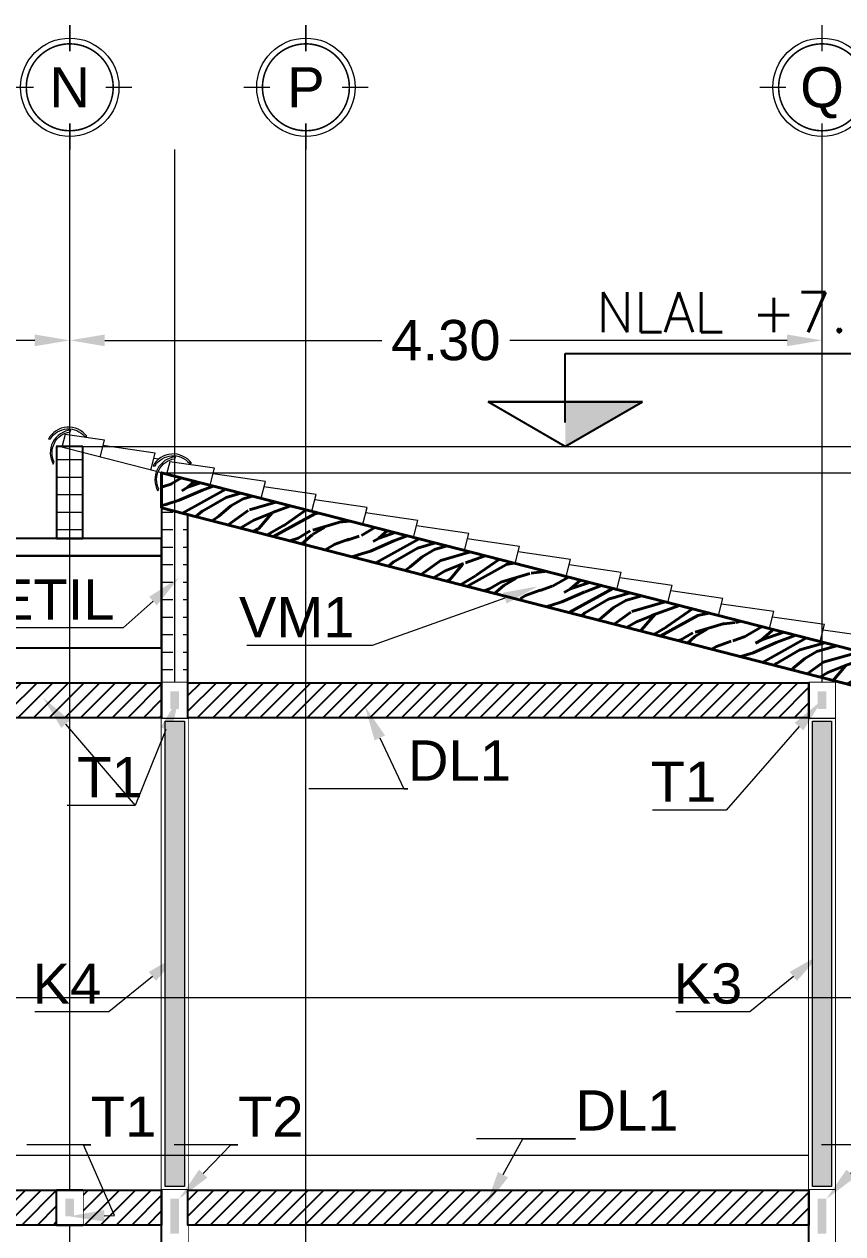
# Model space of a CAD drawing. Header units: metres. Extents: x 14 to 161, y 5 to 309.
# Drawn here: x 125.81 to 130.49, y 77.07 to 83.99 of the extents above; entities that cross this region are included whole.
import ezdxf
from ezdxf import colors
from ezdxf.entities.mleader import LeaderData, LeaderLine
from ezdxf.enums import TextEntityAlignment as Align
from ezdxf.math import Vec2, Vec3

# ---------------------------------------------------------------- set-up
doc = ezdxf.new("R2010")
doc.units = ezdxf.units.M
doc.set_wipeout_variables(frame=1)
doc.header["$PDMODE"] = 35
for name, pattern in [('ACAD_ISO04W100', [30, 24, -3, 0, -3]), ('CENTRO2', [0.8999999999999999, 0.6, -0.1, 0.1, -0.1]), ('HIDDEN2', [4.762499999999999, 3.175, -1.5875])]:
    doc.linetypes.add(name, pattern=pattern)
for name, color, linetype, lineweight in [('A-Acabados arquitectonicos', 254, 'Continuous', 20), ('E-Burbuja eje', 5, 'Continuous', 15), ('E-Castillos', 3, 'Continuous', 5), ('E-Ejes', 1, 'CENTRO2', 9), ('E-Hatch', 1, 'Continuous', 5), ('E-Textos', 3, 'Continuous', 15), ('E-Viga de Madera1', 3, 'ACAD_ISO04W100', 40)]:
    doc.layers.add(name, color=color, linetype=linetype, lineweight=lineweight)
for name, color, linetype in [('E-Cotas', 2, 'Continuous'), ('E-Dala', 3, 'Continuous'), ('E-Trabe', 4, 'Continuous'), ('E-Trabe 2', 6, 'Continuous')]:
    doc.layers.add(name, color=color, linetype=linetype)
doc.layers.add('E-Pretil', color=7, linetype='HIDDEN2', true_color=0xd6d6d6)
doc.styles.add('ARIAL', font='arial.ttf')
doc.styles.add('ASHADE', font='simplex.shx')
doc.styles.add('General', font='arial.ttf', dxfattribs={"height": 2.3})
doc.dimstyles.new('Generales', dxfattribs={"dimscale": 0, "dimtxt": 2.3, "dimasz": 2, "dimexe": 1.25, "dimexo": 0.625, "dimtad": 0, "dimtih": 1, "dimtoh": 1, "dimzin": 1, "dimdsep": 46, "dimtxsty": 'General', "dimcen": 2, "dimclrd": 2, "dimclre": 2, "dimclrt": 3, "dimadec": 0, "dimazin": 0, "dimtfac": 1, "dimtmove": 0, "dimatfit": 3, "dimfxl": 1, "dimlwd": 13, "dimlwe": 13, "dimarcsym": 0})
pattern_1 = [(45, (0, 0), (-0.04490128060534577, 0.04490128060534577), [])]
pattern_2 = [(0, (0, 0), (0, 0.1), [0.48, -0.06, 0.12, -0.06])]

# ---------------------------------------------------------------- blocks, each defined once
blk = doc.blocks.new('k-burb-colmn')
at = {"const_width": 0.00024}
for points in [[(0, 0.0054999999999996), (0, 0.0095)], [(0, 0.0054999999999996), (0, 0.0095)], [(-0.0054999999999994, -2e-16), (-0.0094999999999997, -2e-16)], [(-0.0054999999999994, -2e-16), (-0.0094999999999997, -2e-16)], [(0.0054999999999995, -2e-16), (0.0094999999999997, -2e-16)], [(0.0054999999999995, -2e-16), (0.0094999999999997, -2e-16)], [(0, -0.0054999999999996), (0, -0.0094999999999998)], [(0, -0.0054999999999996), (0, -0.0094999999999998)]]:
    blk.add_lwpolyline(points, dxfattribs=at)
blk.add_lwpolyline([(-0.0066250000000001, 0, 1), (0.0066250000000002, 0, 1)], format="xyb", close=True, dxfattribs=at)
blk.add_lwpolyline([(-0.0066250000000001, 0, 1), (0.0066250000000002, 0, 1)], format="xyb", close=True, dxfattribs=at)
at = {"linetype": 'Continuous'}
blk.add_circle((0, 0), 0.0075, dxfattribs=at)
blk.add_circle((0, 0), 0.0075, dxfattribs=at)
at = {"color": 2, "style": 'ARIAL'}
blk.add_attdef('NUM', text='', height=0.023, dxfattribs=at).set_placement((0.001240419271051646, 7.585550968140786e-05), align=Align.MIDDLE_CENTER)
blk = doc.blocks.new('*U948')
at = {"layer": 'E-Castillos'}
blk.add_lwpolyline([(-0.07509993571125051, -2.625000000000028), (-0.07509993571125051, 0.07499999999998863), (0.07490006428872675, 0.07499999999998863), (0.07490006428872675, -2.625000000000028), (-0.07509993571125051, -2.625000000000028)], dxfattribs=at)
blk.add_wipeout([(-0.07509993571125051, -2.625000000000028), (0.07490006428872675, -2.625000000000028), (0.07490006428872675, 0.07499999999998774), (-0.07509993571125051, 0.07499999999998774)])
at = {"layer": 'E-Hatch'}
h = blk.add_hatch(color=1, dxfattribs=at)
h.dxf.hatch_style = 1
h.paths.add_polyline_path([(-0.05509993571125051, -2.605000000000028), (-0.05509993571125051, 0.05499999999998864), (0.05490006428872676, 0.05499999999998863), (0.05490006428872676, -2.605000000000028)])
at = {"layer": 'E-Castillos'}
blk.add_lwpolyline([(-0.05509993571125051, -2.605000000000028), (-0.05509993571125051, 0.05499999999998864), (0.05490006428872676, 0.05499999999998863), (0.05490006428872676, -2.605000000000028)], close=True, dxfattribs=at)
blk = doc.blocks.new('*U825')
for points in [[(-0.2999999999999972, -0.07500000000000373), (0, -0.07500000000000373), (0, 0.07500000000000195), (-0.2999999999999972, 0.07500000000000195)], [(-0.2499999999999922, -0.02500000000000593), (-0.05000000000000493, -0.02500000000000593), (-0.05000000000000493, 0.02500000000000415), (-0.2499999999999922, 0.02500000000000415)]]:
    blk.add_lwpolyline(points, close=True)
blk.add_wipeout([(-0.2999999999999972, -0.07500000000000384), (-2.7755575615628914e-17, -0.07500000000000384), (-2.7755575615628914e-17, 0.07500000000000273), (-0.2999999999999972, 0.07500000000000273)])
at = {"linetype": 'ByBlock'}
h = blk.add_hatch(color=256, dxfattribs=at)
h.dxf.hatch_style = 1
h.paths.add_polyline_path([(-0.2499999999999922, 0.02500000000000415), (-0.2499999999999922, -0.02500000000000593), (-0.05000000000000493, -0.02500000000000593), (-0.05000000000000493, 0.02500000000000415)])
blk.add_line((-0.2999999999999972, 0.07500000000000284), (0, 0.07500000000000284))
blk = doc.blocks.new('*U824')
for points in [[(-0.1999999999999993, -0.07500000000000373), (0, -0.07500000000000373), (0, 0.07500000000000195), (-0.1999999999999993, 0.07500000000000195)], [(-0.1499999999999944, -0.02500000000000593), (-0.05000000000000493, -0.02500000000000593), (-0.05000000000000493, 0.02500000000000415), (-0.1499999999999944, 0.02500000000000415)]]:
    blk.add_lwpolyline(points, close=True)
blk.add_wipeout([(-0.1999999999999993, -0.07500000000000384), (-2.7755575615628914e-17, -0.07500000000000384), (-2.7755575615628914e-17, 0.07500000000000268), (-0.1999999999999993, 0.07500000000000268)])
at = {"linetype": 'ByBlock'}
h = blk.add_hatch(color=256, dxfattribs=at)
h.dxf.hatch_style = 1
h.paths.add_polyline_path([(-0.1499999999999944, 0.02500000000000415), (-0.1499999999999944, -0.02500000000000593), (-0.05000000000000496, -0.02500000000000593), (-0.05000000000000496, 0.02500000000000415)])
blk.add_line((-0.1999999999999993, 0.07500000000000284), (0, 0.07500000000000284))
blk = doc.blocks.new('*U960')
at = {"layer": 'E-Cotas', "color": 2}
for p, q in [((-3.830894712564259e-08, 5.328313049120647), (22.661444722801, 5.328313286776898)), ((3.059236173055247e-09, 1.383696414721948), (-3.830894712564259e-08, 5.328313049120647)), ((4.417412672328866, 2.550394453060366), (-4.417412699994528, 2.550394360407338)), ((-4.417412699994528, 2.550394360407338), (4.417412672328866, 2.550394453060366)), ((1.7570407253616e-08, 2.054315786225404e-09), (-4.417412699994528, 2.550394360407338)), ((-1.036926988717823e-08, -7.258910252939779e-09), (-4.196640596182626, 2.422931515564319)), ((1.7570407253616e-08, 2.054315786225404e-09), (4.417412672328866, 2.550394453060366)), ((1.7570407253616e-08, 2.054315786225404e-09), (4.417412672328866, 2.550394453060366))]:
    blk.add_line(p, q, dxfattribs=at)
blk.add_solid([(4.417412672328866, 2.550394453060366), (-9.17621808297751e-09, 2.550394406733853), (4.417412672328866, 2.550394453060366), (1.7570407253616e-08, 2.054315786225404e-09)], dxfattribs=at)
at = {"layer": 'E-Textos', "color": 3, "ltscale": 0.5, "style": 'ASHADE'}
blk.add_attdef('NLAL', (1.762414649488218, 6.532094913496568, -0.2012455378280725), '', height=2.3, rotation=6.008751896047215e-07, dxfattribs=at)
blk = doc.blocks.new('*D969')
at = {"layer": 'Defpoints', "color": 0, "ltscale": 0.5, "transparency": 16777216}
for p in [(126.0713769425706, 82.18149732518032), (123.3713769425706, 81.42428206499594), (126.0713769425706, 81.42428206499594)]:
    blk.add_point(p, dxfattribs=at)
at = {"layer": 'E-Cotas', "color": 2, "linetype": 'Continuous', "lineweight": 13, "ltscale": 0.5, "transparency": 16777216}
for p, q in [((123.3713769425706, 81.48678206499594), (123.3713769425706, 82.30649732518032)), ((126.0713769425706, 81.48678206499594), (126.0713769425706, 82.30649732518032)), ((123.5713769425706, 82.18149732518032), (124.3585904487098, 82.18149732518032)), ((125.8713769425706, 82.18149732518032), (125.0841634364315, 82.18149732518032))]:
    blk.add_line(p, q, dxfattribs=at)
at = {"layer": 'E-Cotas', "color": 2, "ltscale": 0.5, "transparency": 16777216}
for points in [[(123.5713769425706, 82.21483065851365), (123.5713769425706, 82.14816399184699), (123.3713769425706, 82.18149732518032)], [(125.8713769425706, 82.21483065851365), (125.8713769425706, 82.14816399184699), (126.0713769425706, 82.18149732518032)]]:
    blk.add_solid(points, dxfattribs=at)
at = {"layer": 'E-Cotas', "color": 3, "ltscale": 0.5, "transparency": 16777216, "insert": (124.7213769425706, 82.18149732518032), "char_height": 0.23, "attachment_point": 5, "style": 'General'}
blk.add_mtext('2.70', dxfattribs=at)
blk = doc.blocks.new('*D970')
at = {"layer": 'Defpoints', "color": 0, "ltscale": 0.5, "transparency": 16777216}
for p in [(130.3713769425706, 82.18149732518032), (126.0713769425706, 81.42428206499594), (130.3713769425706, 81.42428206499594)]:
    blk.add_point(p, dxfattribs=at)
at = {"layer": 'E-Cotas', "color": 2, "linetype": 'Continuous', "lineweight": 13, "ltscale": 0.5, "transparency": 16777216}
for p, q in [((126.0713769425706, 81.48678206499594), (126.0713769425706, 82.30649732518032)), ((130.3713769425706, 81.48678206499594), (130.3713769425706, 82.30649732518032)), ((126.2713769425706, 82.18149732518032), (127.855923327291, 82.18149732518032)), ((130.1713769425706, 82.18149732518032), (128.5868305578503, 82.18149732518032))]:
    blk.add_line(p, q, dxfattribs=at)
at = {"layer": 'E-Cotas', "color": 2, "ltscale": 0.5, "transparency": 16777216}
for points in [[(126.2713769425706, 82.21483065851365), (126.2713769425706, 82.14816399184699), (126.0713769425706, 82.18149732518032)], [(130.1713769425706, 82.21483065851365), (130.1713769425706, 82.14816399184699), (130.3713769425706, 82.18149732518032)]]:
    blk.add_solid(points, dxfattribs=at)
at = {"layer": 'E-Cotas', "color": 3, "ltscale": 0.5, "transparency": 16777216, "insert": (128.2213769425706, 82.18149732518032), "char_height": 0.23, "attachment_point": 5, "style": 'General'}
blk.add_mtext('4.30', dxfattribs=at)

msp = doc.modelspace()

# ---------------------------------------------------------------- hatches: boundary and pattern name
at = {"layer": 'E-Hatch', "ltscale": 0.5}
h = msp.add_hatch(dxfattribs=at)
h.set_pattern_fill('ACAD_ISO08W100', color=1, scale=0.02)
h.set_pattern_definition(pattern_2)
h.paths.add_polyline_path([(126.1463769425706, 81.57430136407312), (126.0713769425706, 81.57430136407312), (125.9963769425706, 81.57430136407312), (125.9963769425706, 81.04930136407454), (126.1463769425706, 81.04930136407454)])
h = msp.add_hatch(dxfattribs=at)
h.set_pattern_fill('ACAD_ISO08W100', color=1, scale=0.02)
h.set_pattern_definition(pattern_2)
h.paths.add_polyline_path([(126.7462770159542, 81.1857158134453), (126.6712770068561, 81.20501041891542), (126.5962770068594, 81.22421752208216), (126.5962944886958, 81.04930136407454), (126.5963769425708, 81.04930136407454), (126.5963769425708, 80.94930136407453), (126.5963769425708, 80.42430136407455), (126.5963769425708, 80.22430136407455), (126.7463769425709, 80.22430136407455)])
at = {"layer": 'E-Trabe', "ltscale": 0.5}
h = msp.add_hatch(dxfattribs=at)
h.set_pattern_fill('ANSI31', color=4, scale=0.02)
h.set_pattern_definition(pattern_1)
h.paths.add_polyline_path([(125.9963769425706, 77.3243013640745), (124.7962770068595, 77.3243013640745), (124.7962770068595, 77.1243013640745), (125.9963769425706, 77.1243013640745)])

# ---------------------------------------------------------------- linework, layer by layer
at = {"layer": 'A-Acabados arquitectonicos', "ltscale": 100}
for points in [[(126.1568771957601, 81.63211346375545), (126.1689526686297, 81.63296555536468, 0.5454545454545237), (125.9494983496044, 81.61748001820439), (125.9615738224742, 81.61833210981357, -0.510753918455393)], [(126.0729696929774, 81.65829975517144), (126.0785392266479, 81.66904793640501, 0.5454545454545237), (125.9773209777105, 81.47371523028016), (125.9828905113811, 81.48446341151367, -0.510753918455393)], [(126.7550533823425, 81.47892370738097), (126.7671288552123, 81.4797757989902, 0.5454545454545237), (126.5476745361869, 81.46429026182992), (126.5597500090565, 81.46514235343909, -0.510753918455393)], [(126.6711458795598, 81.50510999879695), (126.6767154132305, 81.51585818003053, 0.5454545454545237), (126.5754971642931, 81.32052547390569), (126.5810666979636, 81.33127365513917, -0.510753918455393)]]:
    msp.add_lwpolyline(points, format="xyb", close=True, dxfattribs=at)
for points in [[(126.0453486394023, 81.64358118384925), (126.0265631879383, 81.57022765169509)], [(126.2443780786263, 81.51444641067067), (126.2691869300633, 81.6113201475155), (126.0453486394023, 81.64358118384925)], [(126.5666362892215, 81.4319177880366), (125.9963769425709, 81.57795818941528), (125.9963769425709, 81.04930136407454)], [(126.5349992891619, 81.44001985635802), (126.5598081405989, 81.53689359320288), (126.2611501618413, 81.57993813163108)], [(126.5783812033804, 81.50167639468626), (126.5517713723772, 81.50551157731877)], [(126.6426536468441, 81.48698964246984), (126.6247393745208, 81.41703789532059)], [(126.8740573681206, 81.35318887632604), (126.8988662195576, 81.45006261317087), (126.6426536468441, 81.48698964246985)], [(126.5945531291534, 81.4247684330408), (126.5763888301734, 81.4294202139005)], [(127.1646785809359, 81.27876233091732), (127.1894874323729, 81.37563606776217), (126.8908294536153, 81.41868060619038)], [(127.4552997914715, 81.2043357766041), (127.4801086429084, 81.30120951344892), (127.1814506641508, 81.34425405187716)], [(127.7459210020073, 81.12990922229176), (127.7707298534443, 81.22678295913661), (127.4720718746868, 81.26982749756482)], [(128.0365422125432, 81.05548266797945), (128.0613510639802, 81.15235640482429), (127.7626930852226, 81.19540094325251)], [(128.3271634230786, 80.9810561136662), (128.3519722745157, 81.07792985051105), (128.053314295758, 81.12097438893926)], [(128.6177846336146, 80.90662955935389), (128.6425934850516, 81.00350329619873), (128.343935506294, 81.04654783462695)], [(128.9084058441505, 80.83220300504158), (128.9332146955875, 80.9290767418864), (128.6345567168299, 80.97212128031462)], [(129.1990270546859, 80.75777645072833), (129.2238359061229, 80.85465018757318), (128.9251779273653, 80.89769472600139)], [(129.4896482652218, 80.68334989641602), (129.5144571166587, 80.78022363326085), (129.2157991379012, 80.82326817168907)], [(129.7802694757578, 80.60892334210368), (129.8050783271948, 80.70579707894854), (129.5064203484372, 80.74884161737674)], [(130.0708906862932, 80.53449678779046), (130.0956995377302, 80.63137052463529), (129.7970415589726, 80.67441506306352)], [(130.361511896829, 80.46007023347812), (130.386320748266, 80.55694397032298), (130.0876627695085, 80.59998850875118)], [(130.6521331073649, 80.38564367916581), (130.6769419588019, 80.48251741601065), (130.3782839800443, 80.52556195443887)]]:
    msp.add_lwpolyline(points, dxfattribs=at)
msp.add_lwpolyline([(123.4463769425709, 80.42430136407455), (126.5963769425708, 80.42430136407455), (126.5963769425708, 80.22430136407455), (123.4463769425709, 80.22430136407455)], close=True, dxfattribs=at)
at = {"layer": 'E-Ejes', "ltscale": 20}
for points in [[(126.0713769425706, 71.66684341078565), (126.0713769425706, 83.27178936999996)], [(126.6712770068595, 71.66684341078565), (126.6712770068595, 83.27178936999996)], [(127.4213769425706, 71.66684341078565), (127.4213769425706, 83.27178936999996)], [(130.3713769425706, 71.66684341078565), (130.3713769425706, 83.27178936999996)], [(125.9963769425709, 81.57430136407312), (131.8113307807557, 81.57430136407312)], [(126.5963769425708, 81.42430136407457), (131.8113307807557, 81.42430136407368)]]:
    msp.add_lwpolyline(points, dxfattribs=at)
at = {"layer": 'E-Pretil', "ltscale": 100}
msp.add_lwpolyline([(126.0713769425706, 81.57430136407312), (125.9963769425706, 81.57430136407312), (125.9963769425706, 81.04930136407454), (126.1463769425706, 81.04930136407454), (126.1463769425706, 81.57430136407312), (126.0713769425706, 81.57430136407312)], dxfattribs=at)
for points in [[(126.7462770068595, 81.18580331574698), (126.5962770068594, 81.22421752208216), (126.5963769425708, 80.22430136407456), (126.7463769425709, 80.22430136407456)], [(124.6463769425708, 80.94930136407453), (126.5963769425708, 80.94930136407453), (126.5963769425708, 81.04930136407454), (124.6463769425708, 81.04930136407454)], [(124.6463769425708, 80.90945923837887), (124.6463769425708, 80.42430136407455), (126.5963769425708, 80.42430136407455), (126.5963769425708, 80.94930136407453), (124.6463769425708, 80.94930136407453), (124.6463769425708, 80.94337697813005), (124.7213769425708, 80.94337697813005), (124.7213769425711, 80.90945923837887)]]:
    msp.add_lwpolyline(points, close=True, dxfattribs=at)

# ---------------------------------------------------------------- block references
at = {"layer": 'E-Burbuja eje', "linetype": 'ByBlock'}
ref = msp.add_blockref('k-burb-colmn', (126.0713769425706, 83.62803936999995), dxfattribs=dict(at, xscale=37.49999999999999, yscale=37.49999999999999, zscale=37.49999999999999))
ref.add_attrib('NUM', 'N', dxfattribs={"layer": '0', "color": 2, "height": 0.23, "style": 'ARIAL'}).set_placement((126.0713769425706, 83.62803936999995), align=Align.MIDDLE_CENTER)
ref = msp.add_blockref('k-burb-colmn', (127.4213769425706, 83.62803936999995), dxfattribs=dict(at, xscale=37.49999999999999, yscale=37.49999999999999, zscale=37.49999999999999))
ref.add_attrib('NUM', 'P', dxfattribs={"layer": '0', "color": 2, "height": 0.23, "style": 'ARIAL'}).set_placement((127.4213769425706, 83.62803936999995), align=Align.MIDDLE_CENTER)
ref = msp.add_blockref('k-burb-colmn', (130.3713769425706, 83.62803936999995), dxfattribs=dict(at, xscale=37.49999999999999, yscale=37.49999999999999, zscale=37.49999999999999))
ref.add_attrib('NUM', 'Q', dxfattribs={"layer": '0', "color": 2, "height": 0.23, "style": 'ARIAL'}).set_placement((130.3713769425706, 83.62803936999995), align=Align.MIDDLE_CENTER)
at = {"layer": 'E-Cotas', "ltscale": 0.5, "xscale": 0.1, "yscale": 0.1, "zscale": 0.1}
msp.add_blockref('*U960', (128.9038538595505, 81.57430136407312), dxfattribs=at).add_auto_attribs({'NLAL': 'NLAL +7.55'})

# ---------------------------------------------------------------- dimensions: what is measured, and where the dimension line sits
at = {"layer": 'E-Cotas', "ltscale": 0.5}
for base, p1, p2, picture, middle in [((126.0713769425706, 82.18149732518032), (123.3713769425706, 81.42428206499594), (126.0713769425706, 81.42428206499594), '*D969', (124.7213769425706, 82.18149732518032)), ((130.3713769425706, 82.18149732518032), (126.0713769425706, 81.42428206499594), (130.3713769425706, 81.42428206499594), '*D970', (128.2213769425706, 82.18149732518032))]:
    dim = msp.add_linear_dim(base=base, p1=p1, p2=p2, dimstyle='Generales', dxfattribs=at)
    dim.commit()
    dim.dimension.update_dxf_attribs({"geometry": picture, "text_midpoint": middle})

# ---------------------------------------------------------------- leaders
ml = msp.add_multileader_mtext('Standard', dxfattribs=at)
ml.set_content('PRETIL', color=3, style='General')
ml.set_leader_properties(color=2, linetype='Continuous', lineweight=15)
ml.build(insert=Vec2(0, 0))
ml.multileader.update_dxf_attribs({"text_left_attachment_type": 5, "text_right_attachment_type": 5, "dogleg_length": 3, "arrow_head_size": 0.2, "scale": 0.1})
ctx = ml.context
ctx.base_point, ctx.scale, ctx.char_height, ctx.arrow_head_size, ctx.landing_gap_size, ctx.plane_origin = Vec3(125.2387537508776, 80.53911404086605), 0.1, 0.23, 0.2, 0, Vec3(126.6962770068595, 80.82454036712)
ctx.left_attachment, ctx.right_attachment, ctx.text_align_type = 5, 5, 2
notes = []
notes.append((ctx, [(0, (1, 1, 0), (126.3776805547528, 80.53911404086605), (-1, 0), 0.05027059650820154, [(0, [(126.6962770068595, 80.82454036712)], 0, [])])]))
ctx.mtext.insert, ctx.mtext.alignment, ctx.mtext.flow_direction = Vec3(126.3274099582446, 80.81511404086605), 3, 5
ml = msp.add_multileader_mtext('Standard', dxfattribs=at)
ml.set_content('VM1', color=3, style='General')
ml.set_leader_properties(color=2, linetype='Continuous', lineweight=15)
ml.build(insert=Vec2(0, 0))
ml.multileader.update_dxf_attribs({"text_left_attachment_type": 5, "text_right_attachment_type": 5, "dogleg_length": 3, "arrow_head_size": 0.2, "scale": 0.1})
ctx = ml.context
ctx.base_point, ctx.scale, ctx.char_height, ctx.arrow_head_size, ctx.landing_gap_size, ctx.plane_origin = Vec3(127.0988110690367, 80.43702568304366), 0.1, 0.23, 0.2, 0, Vec3(128.7456779138613, 80.77512314895273)
ctx.left_attachment, ctx.right_attachment, ctx.text_align_type = 5, 5, 2
notes.append((ctx, [(0, (1, 1, 0), (127.8004297647076, 80.43702568304366), (-1, 0), 0.1013594869396031, [(0, [(128.7456779138613, 80.77512314895273)], 0, [])])]))
ctx.mtext.insert, ctx.mtext.alignment, ctx.mtext.flow_direction = Vec3(127.699070277768, 80.713967020015), 3, 5
ml = msp.add_multileader_mtext('Standard', dxfattribs=at)
ml.set_content('DL1', color=3, style='General')
ml.set_leader_properties(color=2, linetype='Continuous', lineweight=15)
ml.build(insert=Vec2(0, 0))
ml.multileader.update_dxf_attribs({"text_left_attachment_type": 5, "text_right_attachment_type": 5, "dogleg_length": 3, "arrow_head_size": 0.2, "scale": 0.1})
ctx = ml.context
ctx.base_point, ctx.scale, ctx.char_height, ctx.arrow_head_size, ctx.landing_gap_size, ctx.plane_origin = Vec3(128.0043675108595, 79.61786253116725), 0.1, 0.23, 0.2, 0, Vec3(127.7582616875844, 80.08972823444381)
ctx.left_attachment, ctx.right_attachment = 5, 5
notes.append((ctx, [(0, (1, 1, 0), (127.9812675247638, 79.61786253116725), (1, 0), 0.02309998609576103, [(0, [(127.7582616875844, 80.08972823444381)], 0, [])])]))
ctx.mtext.insert, ctx.mtext.flow_direction = Vec3(128.0043675108595, 79.8948038681386), 5
ml = msp.add_multileader_mtext('Standard', dxfattribs=at)
ml.set_content('DL1', color=3, style='General')
ml.set_leader_properties(color=2, linetype='Continuous', lineweight=15)
ml.build(insert=Vec2(0, 0))
ml.multileader.update_dxf_attribs({"text_left_attachment_type": 5, "text_right_attachment_type": 5, "dogleg_length": 3, "arrow_head_size": 0.2, "scale": 0.1})
ctx = ml.context
ctx.base_point, ctx.scale, ctx.char_height, ctx.arrow_head_size, ctx.landing_gap_size, ctx.plane_origin = Vec3(128.9616088007118, 77.61764220680436), 0.1, 0.23, 0.2, 0, Vec3(128.4514396965046, 77.23743326175133)
ctx.left_attachment, ctx.right_attachment = 5, 5
notes.append((ctx, [(0, (1, 1, 0), (128.6616088007117, 77.61764220680436), (1, 0), 0.3, [(0, [(128.4514396965046, 77.23743326175133)], 0, [])])]))
ctx.mtext.insert, ctx.mtext.flow_direction = Vec3(128.9616088007118, 77.89458354377571), 5
for ctx, leaders in notes:
    for number, flags, end, landing, length, lines in leaders:
        leader = LeaderData()
        leader.index, (leader.has_last_leader_line, leader.has_dogleg_vector, leader.attachment_direction) = number, flags
        leader.last_leader_point, leader.dogleg_vector, leader.dogleg_length = Vec3(end), Vec3(landing), length
        for number, points, colour, breaks in lines:
            line = LeaderLine()
            line.index, line.vertices, line.color, line.breaks = number, Vec3.list(points), colors.encode_raw_color(colour), breaks
            leader.lines.append(line)
        ctx.leaders.append(leader)

# ---------------------------------------------------------------- next in the draw order: block references
at = {"layer": 'E-Castillos', "ltscale": 0.5}
for p in [(126.6714768782819, 79.94930136407454), (130.3714768782821, 79.94930136407456)]:
    msp.add_blockref('*U948', p, dxfattribs=at)

# ---------------------------------------------------------------- next in the draw order: linework, layer by layer
at = {"layer": 'A-Acabados arquitectonicos', "ltscale": 0.5}
msp.add_line((110.9113769425705, 77.52430136407455), (130.2963769425705, 77.52430136406946), dxfattribs=at)
at = {"layer": 'E-Ejes', "ltscale": 20}
msp.add_line((123.4463769425709, 78.42430136407455), (131.8113307807557, 78.42430136407455), dxfattribs=at)

# ---------------------------------------------------------------- next in the draw order: block references
at = {"layer": 'E-Trabe', "ltscale": 0.5, "rotation": 90}
for p in [(126.6712770068595, 80.22430136407455), (130.3713769425706, 80.22430136407455)]:
    msp.add_blockref('*U824', p, dxfattribs=at)
at = {"layer": 'E-Trabe 2', "ltscale": 0.5, "rotation": 90}
for p in [(126.6713769425706, 77.32430136407451), (130.3713769425708, 77.32430136407453)]:
    msp.add_blockref('*U825', p, dxfattribs=at)

# ---------------------------------------------------------------- next in the draw order: leaders
at = {"layer": 'E-Cotas', "ltscale": 0.5}
ml = msp.add_multileader_mtext('Standard', dxfattribs=at)
ml.set_content('K4', color=3, style='General')
ml.set_leader_properties(color=2, linetype='Continuous', lineweight=15)
ml.build(insert=Vec2(0, 0))
ml.multileader.update_dxf_attribs({"text_left_attachment_type": 5, "text_right_attachment_type": 5, "dogleg_length": 3, "arrow_head_size": 0.2, "scale": 0.1})
ctx = ml.context
ctx.base_point, ctx.scale, ctx.char_height, ctx.arrow_head_size, ctx.landing_gap_size, ctx.plane_origin = Vec3(125.8979522440432, 78.34314182213723), 0.1, 0.23, 0.2, 0, Vec3(127.1680643025197, 78.67237108270021)
ctx.left_attachment, ctx.right_attachment, ctx.text_align_type = 5, 5, 2
notes = []
notes.append((ctx, [(0, (1, 1, 0), (126.2953187409905, 78.34314182213723), (-1, 0), 0.04342379571945121, [(0, [(126.6985381637491, 78.67237108270018)], 0, [])])]))
ctx.mtext.insert, ctx.mtext.alignment, ctx.mtext.flow_direction = Vec3(126.251894945271, 78.61914182213722), 3, 5
ml = msp.add_multileader_mtext('Standard', dxfattribs=at)
ml.set_content('K3', color=3, style='General')
ml.set_leader_properties(color=2, linetype='Continuous', lineweight=15)
ml.build(insert=Vec2(0, 0))
ml.multileader.update_dxf_attribs({"text_left_attachment_type": 5, "text_right_attachment_type": 5, "dogleg_length": 3, "arrow_head_size": 0.2, "scale": 0.1})
ctx = ml.context
ctx.base_point, ctx.scale, ctx.char_height, ctx.arrow_head_size, ctx.landing_gap_size, ctx.plane_origin = Vec3(129.5607933401628, 78.34314182213723), 0.1, 0.23, 0.2, 0, Vec3(130.8318467356107, 78.67237108270021)
ctx.left_attachment, ctx.right_attachment, ctx.text_align_type = 5, 5, 2
notes.append((ctx, [(0, (1, 1, 0), (129.9591011740815, 78.34314182213723), (-1, 0), 0.04342379571945121, [(0, [(130.3623205968401, 78.67237108270018)], 0, [])])]))
ctx.mtext.insert, ctx.mtext.alignment, ctx.mtext.flow_direction = Vec3(129.915677378362, 78.62008315910857), 3, 5
for ctx, leaders in notes:
    for number, flags, end, landing, length, lines in leaders:
        leader = LeaderData()
        leader.index, (leader.has_last_leader_line, leader.has_dogleg_vector, leader.attachment_direction) = number, flags
        leader.last_leader_point, leader.dogleg_vector, leader.dogleg_length = Vec3(end), Vec3(landing), length
        for number, points, colour, breaks in lines:
            line = LeaderLine()
            line.index, line.vertices, line.color, line.breaks = number, Vec3.list(points), colors.encode_raw_color(colour), breaks
            leader.lines.append(line)
        ctx.leaders.append(leader)

# ---------------------------------------------------------------- next in the draw order: hatches: boundary and pattern name
at = {"layer": 'E-Dala', "ltscale": 0.5}
h = msp.add_hatch(dxfattribs=at)
h.set_pattern_fill('ANSI31', color=256, scale=0.02)
h.set_pattern_definition([(45, (11.15000000000009, 2.900000000000006), (-0.04490128060534577, 0.04490128060534577), [])])
h.paths.add_polyline_path([(130.2963769425708, 80.22430136407446), (126.746476878282, 80.22430136407456), (126.746476878282, 80.02430136407459), (130.2963769425708, 80.02430136407449)])
h = msp.add_hatch(dxfattribs=at)
h.set_pattern_fill('ANSI31', color=3, scale=0.02)
h.set_pattern_definition(pattern_1)
h.paths.add_polyline_path([(130.2963769425708, 77.32430136407453), (126.7463769425706, 77.32430136407453), (126.7463769425706, 77.12430136407453), (130.2963769425708, 77.12430136407453)])
at = {"layer": 'E-Trabe', "ltscale": 0.5}
h = msp.add_hatch(dxfattribs=at)
h.set_pattern_fill('ANSI31', color=4, scale=0.02)
h.set_pattern_definition([(45, (10.12490006428851, 2.899999999999778), (-0.04490128060534577, 0.04490128060534577), [])])
h.paths.add_polyline_path([(126.5963769425704, 80.22430136407432), (125.7213769425704, 80.22430136407434), (125.7213769425704, 80.02430136407436), (126.5963769425704, 80.02430136407435)])
h = msp.add_hatch(dxfattribs=at)
h.set_pattern_fill('ANSI31', color=4, scale=0.02)
h.set_pattern_definition(pattern_1)
h.paths.add_polyline_path([(126.5963769425706, 77.3243013640745), (126.1463769425706, 77.3243013640745), (126.1463769425706, 77.1243013640745), (126.5963769425706, 77.1243013640745)])
at = {"layer": 'E-Viga de Madera1', "ltscale": 100}
h = msp.add_hatch(dxfattribs=at)
h.set_pattern_fill('WOOD_01', color=3, scale=0.8, angle=-149.8903648187349, pattern_type=2)
h.set_pattern_definition([(210.1096351812651, (131.8753792753852, 91.78817486450939), (0.4013249750458563, -0.6920536571714964), [0.16, -0.6400000000000001]), (219.0822351812651, (131.6517432522887, 92.15787058963154), (-3.75099794122626, -3.10000187601758), [0.1538832, -15.2344232]), (215.8201351812652, (131.6827432873632, 92.12036061995173), (-5.827163876082596, -4.303968472530025), [0.1607984, -7.879100799999999]), (194.6875351812651, (131.803140779877, 91.91274452280027), (-8.816559740206214, -2.338422323349947), [0.2406655999999998, -23.82590159999997]), (203.7695351812651, (131.9217369484987, 91.67634031643277), (-0.6920530559818128, -0.4013265157417761), [0.1448863999999992, -7.099420799999975]), (195.1782351812651, (131.6722201030075, 92.05877115176916), (-3.169538943504782, -0.9132473680996779), [0.1241935999999995, -12.29514559999994]), (198.7997351812651, (132.147207368544, 91.7978437718757), (-0.6920537101547825, -0.4013253485538639), [0.3263375999999984, -3.752877599999987]), (215.8201351812652, (131.6156240045345, 92.22015541877698), (-5.827163876082596, -4.303968472530025), [0.08039919999999999, -7.959499999999999]), (210.1096351812651, (131.7911010306255, 91.93350613251539), (0.4013249750458563, -0.6920536571714964), [0.08000000000000002, -0.7200000000000001]), (210.1096351812651, (131.9776707590653, 91.93072468866399), (0.4013249750458563, -0.6920536571714964), [0.24, -0.5599999999999999]), (221.4195351812652, (131.8994587738879, 91.74665164507908), (-2.366890524588555, -2.297351691318705), [0.081584, -3.9976312]), (212.8359351812651, (131.8201738988381, 92.04284399573713), (-13.43974997070707, -8.718550520522387), [0.1681904, -16.6508464]), (202.5150351812651, (131.7735314667282, 92.0435393567), (-5.937751599188023, -2.518550457522909), [0.1210616, -11.9851336]), (210.1096351812651, (131.6556306590693, 92.32658599517745), (0.4013249750458563, -0.6920536571714964), [0.16, -0.6400000000000001]), (208.9405351812651, (131.7047697760342, 92.40132117554063), (-0.6920534757586863, -0.4013255800936709), [0.3920816, -38.81608]), (210.1096351812651, (132.0057635073185, 91.88228093266198), (0.4013249750458563, -0.6920536571714964), [0.08000000000000002, -0.7200000000000001]), (210.1096351812651, (131.9686641396051, 91.78678414258368), (0.4013249750458563, -0.6920536571714964), [0.08000000000000002, -0.7200000000000001]), (210.1096351812651, (132.3162075330865, 91.9050955522089), (0.4013249750458563, -0.6920536571714964), [0.12, -0.68]), (200.6473351812651, (132.1494192944025, 91.76213512608797), (-0.6920535550559441, -0.4013252742777478), [0.2433104, -4.622899199999999]), (210.1096351812651, (132.3708764646972, 91.89055911810259), (0.4013249750458563, -0.6920536571714964), [0.16, -0.6400000000000001]), (210.1096351812651, (132.0858098894449, 92.55755315681202), (0.4013249750458563, -0.6920536571714964), [0.08800000000000001, -0.7120000000000001]), (210.1096351812651, (131.7529287730397, 92.31827473668005), (0.4013249750458563, -0.6920536571714964), [0.08000000000000002, -0.7200000000000001]), (210.1096351812651, (132.1179158874485, 92.50218886423828), (0.4013249750458563, -0.6920536571714964), [0.168, -0.6320000000000001]), (215.5499351812651, (131.7890480207939, 92.25598990753463), (-6.519213483333457, -4.705299677645137), [0.16876, -16.7072576]), (210.1096351812651, (131.8142334822258, 92.19661236521043), (0.4013249750458563, -0.6920536571714964), [0.152, -0.6480000000000001]), (210.1096351812651, (132.1821278834558, 92.39146027909084), (0.4013249750458563, -0.6920536571714964), [0.08800000000000001, -0.7120000000000001]), (208.9405351812651, (132.1632934406027, 92.23257269693791), (-0.6920534757586863, -0.4013255800936709), [0.3920816, -38.81608]), (210.1096351812651, (132.1371278592114, 92.13416862003837), (0.4013249750458563, -0.6920536571714964), [0.08000000000000002, -0.7200000000000001]), (210.1096351812651, (132.2183729741799, 92.15353950782779), (0.4013249750458563, -0.6920536571714964), [0.08000000000000002, -0.7200000000000001]), (210.1096351812651, (131.9415515113112, 91.99300951780943), (0.4013249750458563, -0.6920536571714964), [0.16, -0.6400000000000001]), (210.1096351812651, (132.0879887422465, 92.05943343967519), (0.4013249750458563, -0.6920536571714964), [0.08000000000000002, -0.7200000000000001]), (210.1096351812651, (132.2745584706863, 92.05665199582378), (0.4013249750458563, -0.6920536571714964), [0.16, -0.6400000000000001]), (229.7634351812651, (131.9191474937306, 92.23895678857339), (-6.007292680493557, -7.182785700774421), [0.1189287999999996, -11.77392479999995]), (221.4195351812652, (132.1491676084626, 92.11340701032317), (-2.366890524588555, -2.297351691318705), [0.081584, -3.9976312]), (221.4195351812652, (131.8522798968419, 91.98747970316344), (-2.366890524588555, -2.297351691318705), [0.081584, -3.9976312]), (215.8201351812652, (132.2123994845106, 91.844896805952), (-5.827163876082596, -4.303968472530025), [0.08039919999999999, -7.959499999999999]), (199.8048351812651, (132.4550288664869, 91.92086379221419), (-4.553644773776005, -1.715899854066103), [0.08944239999999999, -8.854828]), (198.7997351812651, (132.0096839871561, 92.51340740955699), (-0.6920537101547825, -0.4013253485538639), [0.0815839999999996, -3.997631199999987]), (300.1096351812651, (131.932452121938, 92.4871159851958), (0.6920536571714964, 0.4013249750458562), [0, -0.8]), (196.7172351812651, (132.3025253759696, 92.18384418193938), (-13.37020000061453, -4.054331122190043), [0.172696, -17.0969232]), (221.4195351812652, (131.9365581416015, 91.84214843515743), (-2.366890524588555, -2.297351691318705), [0.081584, -3.9976312]), (220.4144351812651, (131.6837234073225, 92.27814223917545), (-3.058944751622382, -2.698675709803808), [0.0894424, -8.854828000000001]), (198.7997351812651, (132.0679224934942, 92.09403612253375), (-0.6920537101547825, -0.4013253485538639), [0.0815839999999996, -3.997631199999987]), (198.7997351812651, (132.0187833765293, 92.01930094217059), (-0.6920537101547825, -0.4013253485538639), [0.0815839999999996, -3.997631199999987]), (191.6747351812651, (132.2623928784649, 92.25304954765652), (-0.6920530438081016, -0.4013256998233002), [0.1011927999999999, -2.428628799999996]), (196.0734351812651, (132.3227174676919, 91.97360555696321), (-0.6920528851752464, -0.4013256775425875), [0.3298487999999984, -2.968635199999988]), (193.4104351812651, (132.2123994845106, 91.844896805952), (-5.647023005510026, -1.425171831747753), [0.2505671999999984, -8.101675999999948]), (210.1096351812651, (132.232465733263, 91.81029412309346), (0.4013249750458563, -0.6920536571714964), [0.096, -0.7040000000000001]), (196.0734351812651, (131.9725846194424, 92.41791061947862), (-0.6920528851752464, -0.4013256775425875), [0.3298487999999984, -2.968635199999988]), (196.0734351812651, (132.0698827334128, 92.40959936098122), (-0.6920528851752464, -0.4013256775425875), [0.3298487999999984, -2.968635199999988]), (196.0734351812651, (132.106001981167, 92.34731453183579), (-0.6920528851752464, -0.4013256775425875), [0.3298487999999984, -2.968635199999988]), (199.8048351812651, (132.3587108724761, 92.08695666993538), (-4.553644773776005, -1.715899854066103), [0.08944239999999999, -8.854828]), (196.0734351812651, (132.1361477392518, 91.97638700081458), (-0.6920528851752464, -0.4013256775425875), [0.1649239999999992, -3.133559999999987]), (199.8048351812651, (132.2302868804614, 92.30841384023026), (-4.553644773776005, -1.715899854066103), [0.08944239999999999, -8.854828]), (207.7237351812651, (131.842326230479, 92.14816860920843), (-0.6920531275587265, -0.4013258020862661), [0.1921663999999998, -19.02449199999997]), (199.8048351812651, (131.9906906282761, 92.06774469817259), (-4.553644773776005, -1.715899854066103), [0.08944239999999999, -8.854828]), (222.6384351812651, (131.9065382264863, 92.03744002406098), (-2.366890264199184, -2.29735326752534), [0.07375599999999961, -7.301879199999976]), (199.6722351812651, (132.210220631709, 92.34301652308883), (-8.415234077220244, -3.030477426797056), [0.3091151999999984, -30.6023639999999]), (201.9795351812651, (131.9191474937306, 92.23895678857339), (-0.6920533811220859, -0.4013245913925146), [0.1131367999999996, -5.543716799999975]), (214.8732351812651, (132.1461344786716, 92.27810916611867), (-7.211268650563795, -5.106622445194705), [0.1926656, -9.440609599999998]), (210.1096351812651, (131.9880681004513, 92.16795009896421), (0.4013249750458563, -0.6920536571714964), [0.248, -0.5519999999999999]), (194.8545351812651, (132.4108831192319, 91.99698969450307), (-3.169538730871569, -0.9132472891379664), [0.0912144, -9.0301888]), (200.6473351812651, (131.932452121938, 92.4871159851958), (-0.6920535550559441, -0.4013252742777478), [0.2433104, -4.622899199999999]), (190.1265351812651, (132.1620616347035, 92.4260629619494), (-2.4774855926582, -0.5119216875216798), [0.0936376, -9.270121600000001]), (210.1096351812651, (131.8382799076717, 91.6926780744311), (0.4013249750458563, -0.6920536571714964), [0.04000000000000001, -0.76]), (210.1096351812651, (131.6616969186515, 91.99718168358653), (0.4013249750458563, -0.6920536571714964), [0.08000000000000002, -0.7200000000000001]), (221.4195351812652, (131.5172199276351, 92.2463210001683), (-2.366890524588555, -2.297351691318705), [0.081584, -3.9976312]), (210.1096351812651, (131.5504318885679, 92.17310238470068), (0.4013249750458563, -0.6920536571714964), [0.144, -0.656]), (193.4104351812651, (131.7700546619139, 91.81032719615023), (-5.647023005510026, -1.425171831747753), [0.0835223999999996, -8.268720799999949]), (198.1303351812651, (131.6788558805825, 91.9516452144058), (-14.75475965505833, -4.856200068314552), [0.1472055999999998, -26.84051519999997]), (300.1096351812651, (131.5172199276351, 92.2463210001683), (0.6920536571714964, 0.4013249750458562), [0, -0.8]), (210.1096351812651, (131.4560410614187, 92.19234742952027), (0.4013249750458563, -0.6920536571714964), [0.072, -0.7280000000000001]), (210.1096351812651, (131.5322928066775, 92.06085723465769), (0.4013249750458563, -0.6920536571714964), [0.072, -0.7280000000000001]), (210.1096351812651, (131.5523590554299, 92.02625455179913), (0.4013249750458563, -0.6920536571714964), [0.072, -0.7280000000000001]), (186.1472351812651, (131.6888095469454, 91.79095630836082), (-6.048345187321964, -0.7331231025435567), [0.07879119999999999, -7.800289599999997]), (198.6259351812652, (131.736968543951, 91.70790986950024), (-3.861655643977137, -1.314463617581803), [0.07347039999999999, -52.17242]), (191.6747351812651, (131.5924915529343, 91.95704918608195), (-0.6920530438081016, -0.4013256998233002), [0.07589439999999988, -2.453926399999996]), (197.5808351812651, (131.7891407907069, 91.61794289406794), (-3.861593323335627, -1.314571621360191), [0.07375599999999999, -7.3018792])])
h.paths.add_polyline_path([(128.658141462288, 80.69386693705235), (128.713220876195, 80.67969713129311), (128.6680662587292, 80.70417673902571), (128.5711700124624, 80.71624133182549), (128.6167393399039, 80.70451810398733), (126.5963769425708, 81.22427931244557), (126.5963769196695, 81.42427931862895), (131.4755597998013, 80.17476845057652), (131.36220027566, 79.99821704848002)])

# ---------------------------------------------------------------- next in the draw order: linework, layer by layer
at = {"layer": 'E-Dala', "ltscale": 0.5}
for points in [[(126.7463769425709, 80.22430136407456), (130.2963769425708, 80.22430136407446), (130.2963769425708, 80.02430136407449), (126.7463769425709, 80.02430136407459)], [(126.7463769425706, 77.32430136407453), (130.2963769425708, 77.32430136407453), (130.2963769425708, 77.12430136407453), (126.7463769425706, 77.12430136407453)]]:
    msp.add_lwpolyline(points, close=True, dxfattribs=at)
at = {"layer": 'E-Trabe', "ltscale": 0.5}
msp.add_lwpolyline([(125.7212770068593, 80.22430136407434), (126.5963769425704, 80.22430136407432), (126.5963769425704, 80.02430136407435), (125.7212770068593, 80.02430136407436)], close=True, dxfattribs=at)
at = {"layer": 'E-Viga de Madera1', "color": 3, "linetype": 'Continuous', "ltscale": 0.5}
msp.add_lwpolyline([(126.5963769425708, 81.22427931244557), (126.5963769425708, 81.42427931244558), (131.4755597998013, 80.17476845057652), (131.36220027566, 79.99821704848002), (126.5963769425708, 81.22427931244557)], dxfattribs=at)

# ---------------------------------------------------------------- next in the draw order: leaders
at = {"layer": 'E-Cotas', "ltscale": 0.5}
ml = msp.add_multileader_mtext('Standard', dxfattribs=at)
ml.set_content('T1', color=3, style='General')
ml.set_leader_properties(color=2, linetype='Continuous', lineweight=15)
ml.build(insert=Vec2(0, 0))
ml.multileader.update_dxf_attribs({"text_left_attachment_type": 5, "text_right_attachment_type": 5, "dogleg_length": 3, "arrow_head_size": 0.2, "scale": 0.1})
ctx = ml.context
ctx.base_point, ctx.scale, ctx.char_height, ctx.arrow_head_size, ctx.landing_gap_size, ctx.plane_origin = Vec3(126.1139400356698, 79.52243566079801), 0.1, 0.23, 0.2, 0, Vec3(125.8678342123947, 79.99430136407457)
ctx.left_attachment, ctx.right_attachment = 5, 5
notes = []
notes.append((ctx, [(1, (1, 1, 0), (126.4454847693781, 79.52243566079801), (-1, 0), 0.02309998609576103, [(0, [(125.9178338555744, 80.14019254350615)], 0, []), (1, [(126.6962770068595, 80.1426153980243)], 0, [])])]))
ctx.mtext.insert, ctx.mtext.flow_direction = Vec3(126.1139400356698, 79.79937699776936), 5
ml = msp.add_multileader_mtext('Standard', dxfattribs=at)
ml.set_content('T1', color=3, style='General')
ml.set_leader_properties(color=2, linetype='Continuous', lineweight=15)
ml.build(insert=Vec2(0, 0))
ml.multileader.update_dxf_attribs({"text_left_attachment_type": 5, "text_right_attachment_type": 5, "dogleg_length": 3, "arrow_head_size": 0.2, "scale": 0.1})
ctx = ml.context
ctx.base_point, ctx.scale, ctx.char_height, ctx.arrow_head_size, ctx.landing_gap_size, ctx.plane_origin = Vec3(129.458780636606, 79.4967635095145), 0.1, 0.23, 0.2, 0, Vec3(130.3713769425706, 80.12430136407455)
ctx.left_attachment, ctx.right_attachment, ctx.text_align_type = 5, 5, 2
notes.append((ctx, [(0, (1, 1, 0), (129.8240750690829, 79.4967635095145), (-1, 0), 0.05684968486433495, [(0, [(130.3713769425706, 80.12430136407455)], 0, [])])]))
ctx.mtext.insert, ctx.mtext.alignment, ctx.mtext.flow_direction = Vec3(129.7672253842186, 79.77370484648584), 3, 5
ml = msp.add_multileader_mtext('Standard', dxfattribs=at)
ml.set_content('T2', color=3, style='General')
ml.set_leader_properties(color=2, linetype='Continuous', lineweight=15)
ml.build(insert=Vec2(0, 0))
ml.multileader.update_dxf_attribs({"text_left_attachment_type": 5, "text_right_attachment_type": 5, "dogleg_length": 3, "arrow_head_size": 0.2, "scale": 0.1})
ctx = ml.context
ctx.base_point, ctx.scale, ctx.char_height, ctx.arrow_head_size, ctx.landing_gap_size, ctx.plane_origin = Vec3(127.0331050878652, 77.58197250817689), 0.1, 0.23, 0.2, 0, Vec3(126.6967755573214, 77.27430136407452)
ctx.left_attachment, ctx.right_attachment = 5, 5
notes.append((ctx, [(0, (1, 1, 0), (126.9912969475538, 77.58197250817689), (1, 0), 0.04180814031133484, [(0, [(126.6963769425707, 77.2743013640745)], 0, [])])]))
ctx.mtext.insert, ctx.mtext.flow_direction = Vec3(127.0331050878652, 77.85891384514824), 5
ml = msp.add_multileader_mtext('Standard', dxfattribs=at)
ml.set_content('T2', color=3, style='General')
ml.set_leader_properties(color=2, linetype='Continuous', lineweight=15)
ml.build(insert=Vec2(0, 0))
ml.multileader.update_dxf_attribs({"text_left_attachment_type": 5, "text_right_attachment_type": 5, "dogleg_length": 3, "arrow_head_size": 0.2, "scale": 0.1})
ctx = ml.context
ctx.base_point, ctx.scale, ctx.char_height, ctx.arrow_head_size, ctx.landing_gap_size, ctx.plane_origin = Vec3(130.7331050878653, 77.5819725081769), 0.1, 0.23, 0.2, 0, Vec3(130.3967755573215, 77.27430136407453)
ctx.left_attachment, ctx.right_attachment = 5, 5
notes.append((ctx, [(0, (1, 1, 0), (130.691296947554, 77.5819725081769), (1, 0), 0.04180814031133484, [(0, [(130.3963769425708, 77.27430136407452)], 0, [])])]))
ctx.mtext.insert, ctx.mtext.flow_direction = Vec3(130.7331050878653, 77.85891384514825), 5
for ctx, leaders in notes:
    for number, flags, end, landing, length, lines in leaders:
        leader = LeaderData()
        leader.index, (leader.has_last_leader_line, leader.has_dogleg_vector, leader.attachment_direction) = number, flags
        leader.last_leader_point, leader.dogleg_vector, leader.dogleg_length = Vec3(end), Vec3(landing), length
        for number, points, colour, breaks in lines:
            line = LeaderLine()
            line.index, line.vertices, line.color, line.breaks = number, Vec3.list(points), colors.encode_raw_color(colour), breaks
            leader.lines.append(line)
        ctx.leaders.append(leader)

# ---------------------------------------------------------------- next in the draw order: block references
at = {"layer": 'E-Trabe', "ltscale": 0.5, "rotation": 90}
msp.add_blockref('*U824', (126.0713769425706, 77.3243013640745), dxfattribs=at)

# ---------------------------------------------------------------- next in the draw order: linework, layer by layer
at = {"layer": 'E-Trabe', "ltscale": 0.5}
msp.add_lwpolyline([(124.7962770068595, 77.3243013640745), (126.5963769425706, 77.3243013640745), (126.5963769425706, 77.1243013640745), (124.7962770068595, 77.1243013640745)], close=True, dxfattribs=at)

# ---------------------------------------------------------------- next in the draw order: leaders
at = {"layer": 'E-Cotas', "ltscale": 0.5}
ml = msp.add_multileader_mtext('Standard', dxfattribs=at)
ml.set_content('T1', color=3, style='General')
ml.set_leader_properties(color=2, linetype='Continuous', lineweight=15)
ml.build(insert=Vec2(0, 0))
ml.multileader.update_dxf_attribs({"text_left_attachment_type": 5, "text_right_attachment_type": 5, "dogleg_length": 3, "arrow_head_size": 0.2, "scale": 0.1})
ctx = ml.context
ctx.base_point, ctx.scale, ctx.char_height, ctx.arrow_head_size, ctx.landing_gap_size, ctx.plane_origin = Vec3(126.1915367611414, 77.58197250817688), 0.1, 0.23, 0.2, 0, Vec3(126.0685695443791, 77.2743013640745)
ctx.left_attachment, ctx.right_attachment = 5, 5
notes = []
notes.append((ctx, [(0, (1, 1, 0), (126.14972862083, 77.58197250817688), (1, 0), 0.04180814031133484, [(1, [(126.0685695443791, 77.17430136407451), (126.3276603710347, 77.1782623775274)], 0, [])])]))
ctx.mtext.insert, ctx.mtext.flow_direction = Vec3(126.1915367611414, 77.85891384514822), 5
for ctx, leaders in notes:
    for number, flags, end, landing, length, lines in leaders:
        leader = LeaderData()
        leader.index, (leader.has_last_leader_line, leader.has_dogleg_vector, leader.attachment_direction) = number, flags
        leader.last_leader_point, leader.dogleg_vector, leader.dogleg_length = Vec3(end), Vec3(landing), length
        for number, points, colour, breaks in lines:
            line = LeaderLine()
            line.index, line.vertices, line.color, line.breaks = number, Vec3.list(points), colors.encode_raw_color(colour), breaks
            leader.lines.append(line)
        ctx.leaders.append(leader)

doc.saveas('drawing.dxf')
